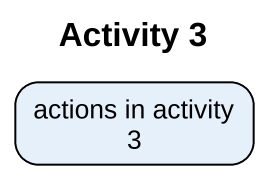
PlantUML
@startuml
title Activity 3
hide empty description
state "actions in activity 3" as actions_in_activity_3
@enduml
